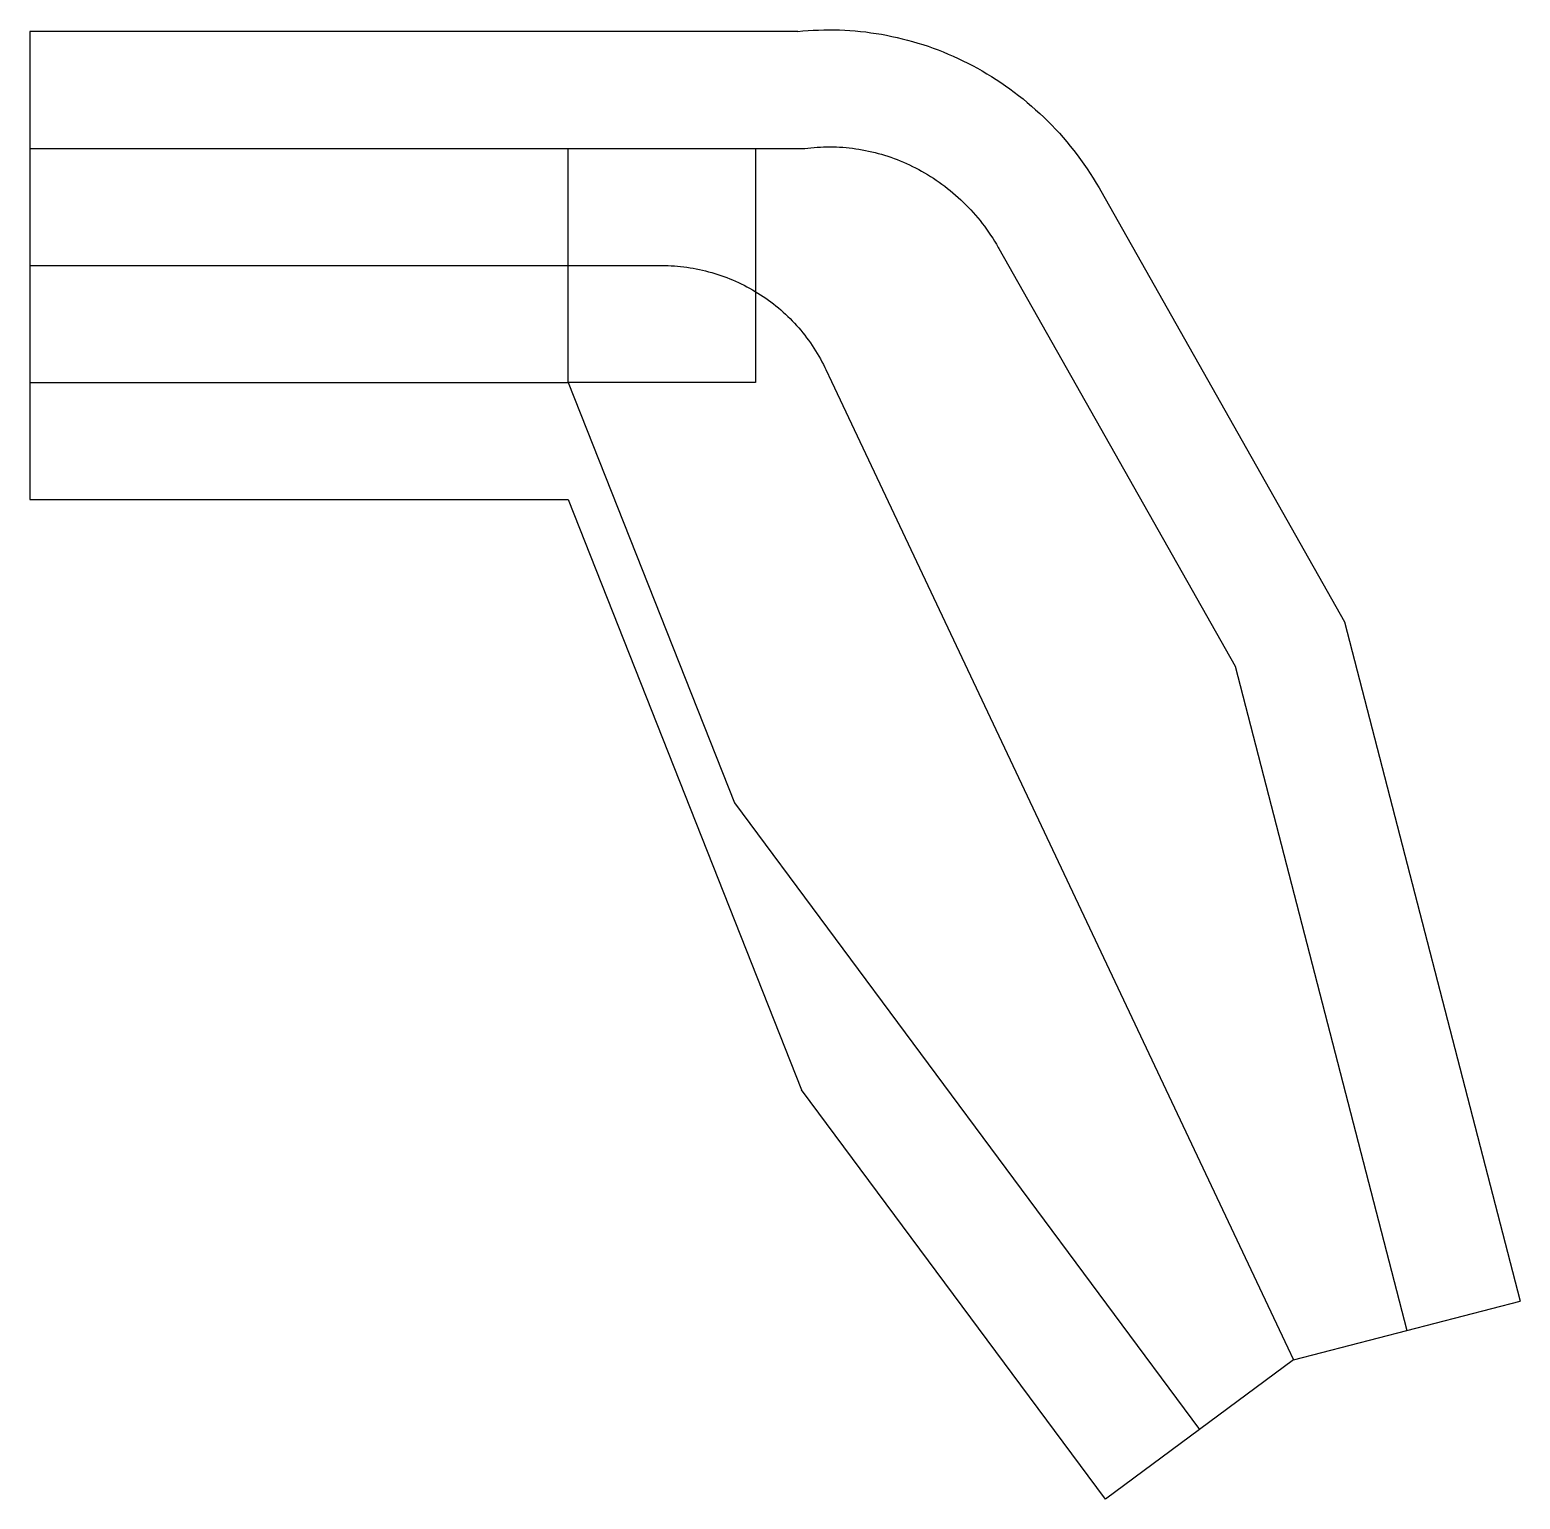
# Model space of a CAD drawing. Header units: metres. Extents: x -10000 to 13586, y -19528 to 3730.
import ezdxf

# ---------------------------------------------------------------- set-up
doc = ezdxf.new("R2010")
doc.units = ezdxf.units.M

msp = doc.modelspace()

# ---------------------------------------------------------------- linework, layer by layer
at = {"color": 1}
for p, q in [((-10000, 3704), (-10000, -3704)), ((2153, 3704), (-10000, 3704)), ((-10000, 1852), (2263, 1852)), ((6948, 1182), (10808, -5642)), ((5336, 270), (9076, -6342)), ((-10000, -1852), (-1482, -1852)), ((-1482, -1852), (1151, -8506)), ((-10000, -3704), (-1482, -3704)), ((-1482, -3704), (2214, -13046)), ((10808, -5642), (13586, -16394)), ((9076, -6342), (11793, -16857)), ((1151, -8506), (8513, -18424)), ((7026, -19528), (2214, -13046)), ((10000, -17321), (13586, -16394)), ((10000, -17321), (7026, -19528))]:
    msp.add_line(p, q, dxfattribs=at)
for points in [[(2153, 3704), (2234, 3712), (2316, 3719), (2399, 3724), (2481, 3727), (2564, 3730), (2647, 3730), (2730, 3730), (2813, 3728), (2896, 3724), (2979, 3719), (3062, 3713), (3146, 3705), (3229, 3696), (3312, 3685), (3395, 3672), (3478, 3659), (3560, 3643), (3643, 3627), (3725, 3609), (3808, 3589), (3890, 3568), (3971, 3545), (4053, 3521), (4134, 3496), (4215, 3469), (4295, 3441), (4375, 3411), (4454, 3380), (4534, 3347), (4612, 3313), (4690, 3277), (4768, 3241), (4845, 3202), (4921, 3163), (4997, 3121), (5073, 3079), (5147, 3035), (5221, 2990), (5294, 2943), (5367, 2896), (5439, 2846), (5510, 2796), (5580, 2744), (5649, 2691), (5718, 2637), (5785, 2581), (5852, 2524), (5918, 2466), (5983, 2407), (6047, 2346), (6110, 2284), (6172, 2221), (6233, 2157), (6293, 2092), (6351, 2026), (6409, 1958), (6466, 1890), (6521, 1820), (6576, 1750), (6629, 1678), (6681, 1605), (6732, 1532), (6781, 1457), (6830, 1381), (6877, 1305), (6922, 1227), (6948, 1182)], [(1482, -1852), (-1482, -1852), (-1482, 1852), (1482, 1852), (1482, -1852)], [(2263, 1852), (2312, 1858), (2362, 1864), (2412, 1868), (2462, 1872), (2512, 1875), (2562, 1877), (2612, 1878), (2663, 1878), (2714, 1878), (2764, 1876), (2815, 1874), (2866, 1871), (2917, 1866), (2968, 1861), (3019, 1855), (3070, 1848), (3121, 1841), (3172, 1832), (3223, 1822), (3274, 1812), (3325, 1800), (3376, 1788), (3426, 1775), (3477, 1761), (3527, 1745), (3577, 1729), (3627, 1712), (3677, 1695), (3727, 1676), (3776, 1656), (3825, 1636), (3874, 1614), (3923, 1592), (3971, 1569), (4019, 1544), (4067, 1519), (4114, 1493), (4161, 1467), (4208, 1439), (4254, 1410), (4300, 1381), (4345, 1351), (4390, 1319), (4435, 1288), (4479, 1255), (4523, 1221), (4566, 1186), (4608, 1151), (4650, 1115), (4692, 1078), (4733, 1040), (4773, 1002), (4813, 962), (4852, 922), (4890, 882), (4928, 840), (4965, 798), (5002, 754), (5038, 711), (5073, 666), (5107, 621), (5141, 575), (5174, 528), (5206, 481), (5238, 433), (5268, 385), (5298, 336), (5327, 286), (5336, 270)], [(-10000, 0), (0, 0), (50, 0), (100, -2), (150, -4), (200, -7), (250, -11), (300, -16), (350, -21), (400, -28), (449, -35), (499, -44), (548, -53), (597, -63), (646, -74), (695, -85), (743, -98), (792, -111), (840, -125), (888, -141), (935, -156), (982, -173), (1029, -191), (1076, -209), (1122, -228), (1168, -248), (1214, -269), (1259, -291), (1304, -313), (1348, -336), (1392, -360), (1436, -385), (1479, -410), (1522, -436), (1564, -463), (1606, -491), (1647, -519), (1688, -549), (1728, -578), (1768, -609), (1807, -640), (1846, -672), (1884, -704), (1922, -738), (1959, -772), (1995, -806), (2031, -841), (2066, -877), (2101, -913), (2134, -950), (2168, -988), (2200, -1026), (2232, -1065), (2263, -1104), (2294, -1144), (2324, -1184), (2353, -1225), (2381, -1266), (2409, -1308), (2436, -1350), (2462, -1393), (2487, -1436), (2512, -1480), (2536, -1524), (2559, -1568), (2581, -1613), (2597, -1646), (10000, -17321)]]:
    msp.add_lwpolyline(points, dxfattribs=at)

doc.saveas('drawing.dxf')
